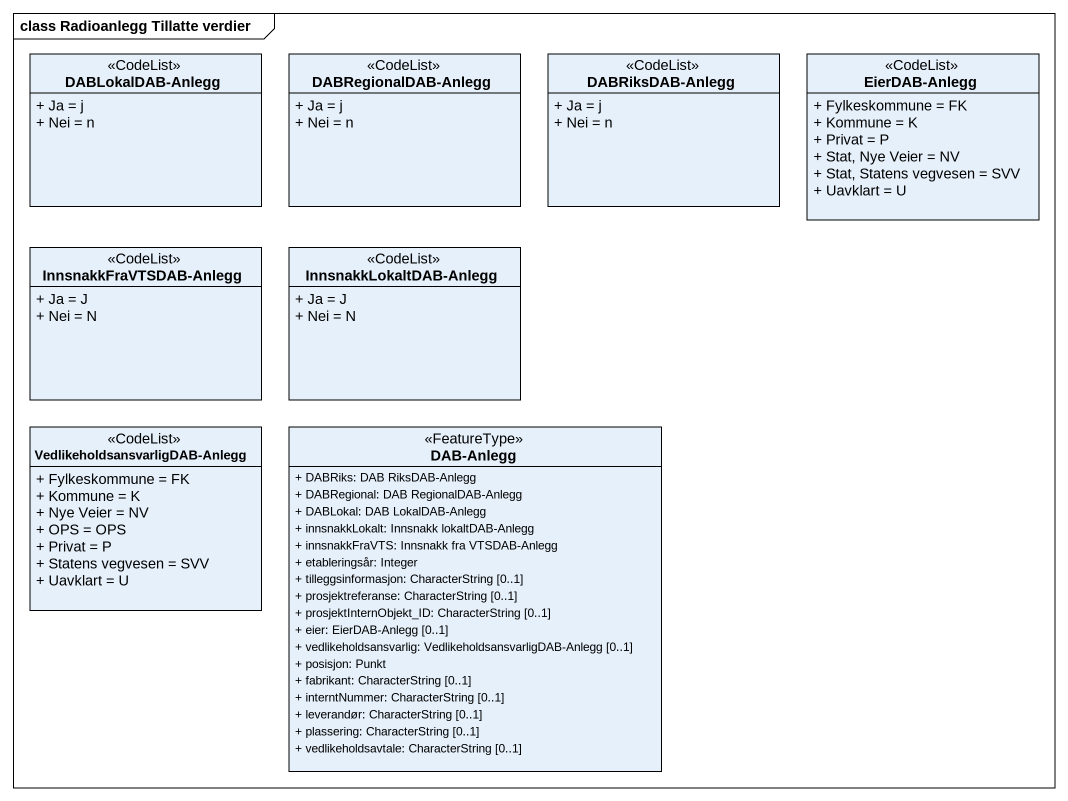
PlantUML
@startuml
mainframe class Radioanlegg Tillatte verdier
hide circle
hide empty members
skinparam classAttributeIconSize 0
class "DABLokalDAB-Anlegg" as DABLokalDAB_Anlegg <<CodeList>> {
  + Ja = j
  + Nei = n
}
class "DABRegionalDAB-Anlegg" as DABRegionalDAB_Anlegg <<CodeList>> {
  + Ja = j
  + Nei = n
}
class "DABRiksDAB-Anlegg" as DABRiksDAB_Anlegg <<CodeList>> {
  + Ja = j
  + Nei = n
}
class "EierDAB-Anlegg" as EierDAB_Anlegg <<CodeList>> {
  + Fylkeskommune = FK
  + Kommune = K
  + Privat = P
  + Stat, Nye Veier = NV
  + Stat, Statens vegvesen = SVV
  + Uavklart = U
}
class "InnsnakkFraVTSDAB-Anlegg" as InnsnakkFraVTSDAB_Anlegg <<CodeList>> {
  + Ja = J
  + Nei = N
}
class "InnsnakkLokaltDAB-Anlegg" as InnsnakkLokaltDAB_Anlegg <<CodeList>> {
  + Ja = J
  + Nei = N
}
class "VedlikeholdsansvarligDAB-Anlegg" as VedlikeholdsansvarligDAB <<CodeList>> {
  + Fylkeskommune = FK
  + Kommune = K
  + Nye Veier = NV
  + OPS = OPS
  + Privat = P
  + Statens vegvesen = SVV
  + Uavklart = U
}
class "DAB-Anlegg" as DAB_Anlegg <<FeatureType>> {
  + DABRiks: DAB RiksDAB-Anlegg
  + DABRegional: DAB RegionalDAB-Anlegg
  + DABLokal: DAB LokalDAB-Anlegg
  + innsnakkLokalt: Innsnakk lokaltDAB-Anlegg
  + innsnakkFraVTS: Innsnakk fra VTSDAB-Anlegg
  + etableringsår: Integer
  + tilleggsinformasjon: CharacterString [0..1]
  + prosjektreferanse: CharacterString [0..1]
  + prosjektInternObjekt_ID: CharacterString [0..1]
  + eier: EierDAB-Anlegg [0..1]
  + vedlikeholdsansvarlig: VedlikeholdsansvarligDAB-Anlegg [0..1]
  + posisjon: Punkt
  + fabrikant: CharacterString [0..1]
  + interntNummer: CharacterString [0..1]
  + leverandør: CharacterString [0..1]
  + plassering: CharacterString [0..1]
  + vedlikeholdsavtale: CharacterString [0..1]
}
@enduml
